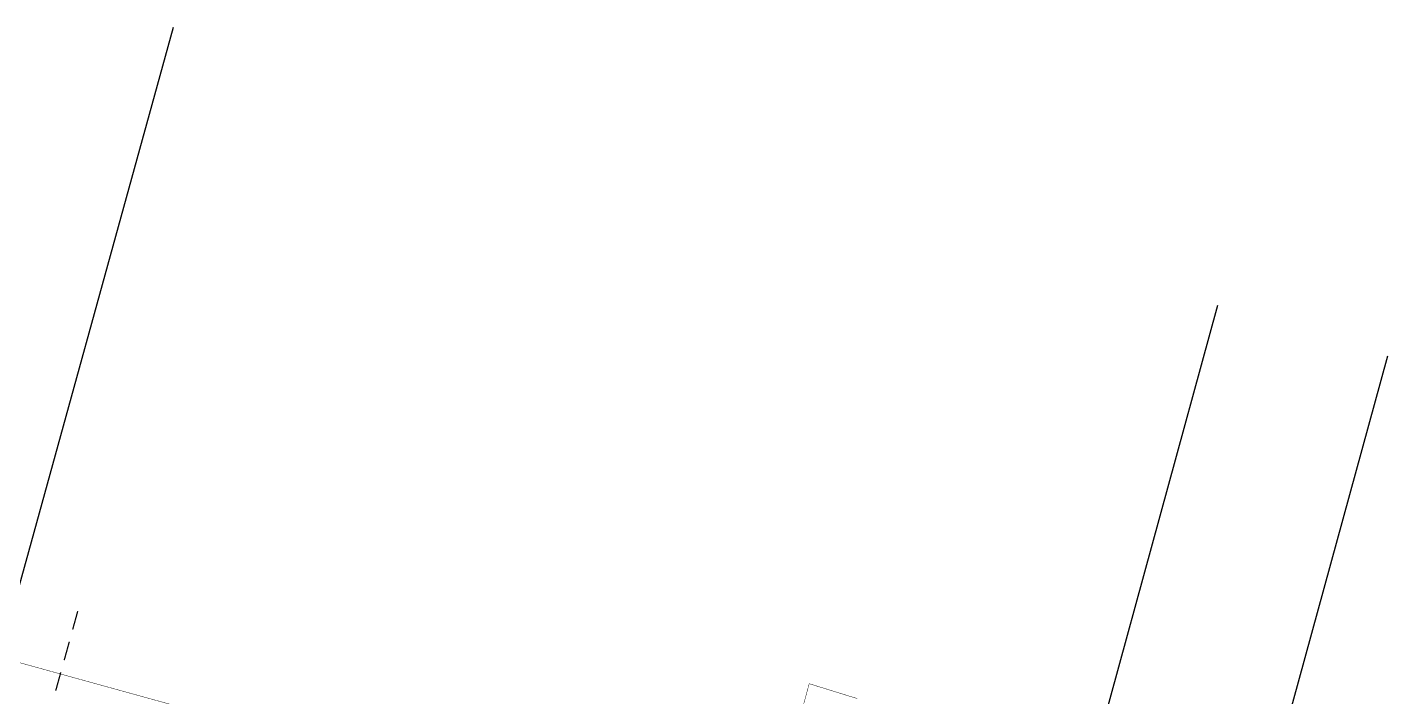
# Model space of a CAD drawing. Extents: x -2634 to -2115, y -2142 to -1393.
# Drawn here: x -2377.8 to -2163.3, y -1508.1 to -1402.5 of the extents above; entities that cross this region are included whole.
import ezdxf

# ---------------------------------------------------------------- set-up
doc = ezdxf.new("R2010")
doc.units = 0
doc.header["$MEASUREMENT"] = 0
for name, color, linetype in [('500_Строен-Здания', 7, 'Continuous'), ('Красные_ли-Красные_ли', 7, 'Continuous'), ('Красные_ли-Линии_регу', 7, 'Continuous')]:
    doc.layers.add(name, color=color, linetype=linetype)

msp = doc.modelspace()

# ---------------------------------------------------------------- linework, layer by layer
at = {"layer": '500_Строен-Здания', "color": 0, "const_width": 0.07}
for points in [[(-2352.93, -1509.87), (-2363.53, -1506.94), (-2370.99, -1504.88), (-2382.96, -1501.57)], [(-2261.54, -1531.98), (-2254.51, -1505.99), (-2250.67, -1507.18), (-2246.92, -1508.34)]]:
    msp.add_lwpolyline(points, dxfattribs=at)
at = {"layer": 'Красные_ли-Красные_ли', "color": 12}
for p, q in [((-2388.99, -1526.42), (-2354.71, -1402.49)), ((-2190.17, -1446.35), (-2225.04, -1573.75)), ((-2198.09, -1581.34), (-2163.32, -1454.3))]:
    msp.add_line(p, q, dxfattribs=at)
at = {"layer": 'Красные_ли-Линии_регу', "color": 0, "const_width": 0.2}
for points in [[(-2369.8, -1494.56), (-2370.6, -1497.45)], [(-2371.13, -1499.38), (-2371.93, -1502.27)], [(-2372.47, -1504.2), (-2373.27, -1507.09)]]:
    msp.add_lwpolyline(points, dxfattribs=at)

doc.saveas('drawing.dxf')
